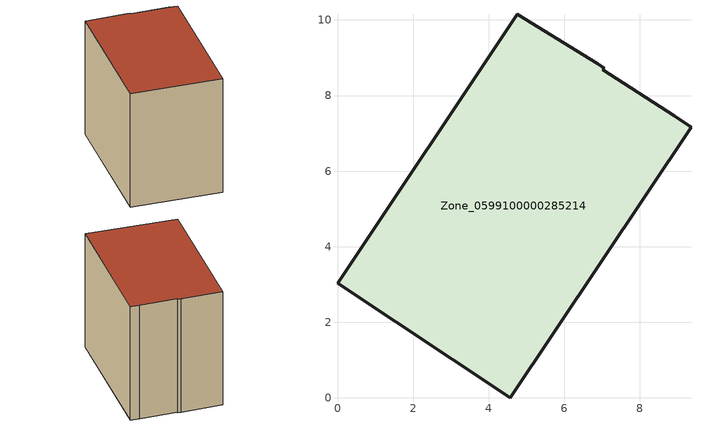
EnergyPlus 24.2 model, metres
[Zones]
Zone_0599100000285214
 floor ground (C_G): 9.35,7.16 4.57,0 0,3.04 4.75,10.15 6.88,8.84 7.05,8.73 7.02,8.68 8.91,7.46 z0
 wall outside (C_F): 4.57,0 9.35,7.16 8.91,7.46 7.02,8.68 7.05,8.73 6.88,8.84 4.75,10.15 0,3.04 4.57,0 z0:7.4
 roof outside (C_R): 7.05,8.73 6.88,8.84 4.75,10.15 0,3.04 4.57,0 9.35,7.16 8.91,7.46 7.02,8.68 z7.4
[BUILDING]
Pand.0599100000285214: North Axis=0; Terrain=City; Loads Convergence Tolerance Value=0.04; Temperature Convergence Tolerance Value=0.4; Solar Distribution=FullExterior; Maximum Number of Warmup Days=25; Minimum Number of Warmup Days=1
[Site:Location]
Rotterdam.The.Hague.AP_ZH_NLD Design_Conditions: Latitude=51.96; Longitude=4.45; Time Zone=1; Elevation=-4.5
[SITE:GROUNDTEMPERATURE:BUILDINGSURFACE]
18, 18, 18, 18, 18, 18, 18, 18, 18, 18, 18, 18
[MATERIAL] Thermal Absorptance=0.9; Solar Absorptance=0.7; Visible Absorptance=0.7
Name | Roughness | Thickness | Conductivity | Density | Specific Heat
G.TC.1946 | MediumSmooth | 0.15 | 1 | 540 | 1210
F.TC.1946 | Rough | 0.3 | 0.857143 | 1920 | 840
R.TC.1946 | MediumRough | 0.2 | 0.909091 | 1500 | 1000
[CONSTRUCTION]
C_G: G.TC.1946
C_F: F.TC.1946
C_R: R.TC.1946
[ZONE]
Zone_0599100000285214: Type=1; Multiplier=1; Ceiling Height=Autocalculate; Volume=Autocalculate; Floor Area=autocalculate; Part of Total Floor Area=Yes
[ZONEINFILTRATION:DESIGNFLOWRATE]
Infil_Zone_0599100000285214: Zone or ZoneList or Space or SpaceList=Zone_0599100000285214; Schedule=AlwaysOn; Design Flow Rate Calculation Method=Flow/Area; Flow Rate per Floor Area=0.003; Constant Term Coefficient=1; Temperature Term Coefficient=0; Velocity Term Coefficient=0; Velocity Squared Term Coefficient=0
[HVACTEMPLATE:ZONE:IDEALLOADSAIRSYSTEM]
Zone_0599100000285214: Maximum Heating Supply Air Temperature=50; Minimum Cooling Supply Air Temperature=13; Maximum Heating Supply Air Humidity Ratio=0.0156; Minimum Cooling Supply Air Humidity Ratio=0.0077; Heating Limit=NoLimit; Cooling Limit=NoLimit; Dehumidification Control Type=ConstantSensibleHeatRatio; Cooling Sensible Heat Ratio=0.7; Dehumidification Setpoint=60; Humidification Control Type=None; Humidification Setpoint=30; Outdoor Air Method=None; Outdoor Air Flow Rate per Person=0.00944; Outdoor Air Flow Rate per Zone Floor Area=0; Outdoor Air Flow Rate per Zone=0; Demand Controlled Ventilation Type=None; Outdoor Air Economizer Type=NoEconomizer; Heat Recovery Type=None; Sensible Heat Recovery Effectiveness=0.7; Latent Heat Recovery Effectiveness=0.65
[ZONECONTROL:THERMOSTAT]
ThermostatControl_Zone_0599100000285214: Zone or ZoneList=Zone_0599100000285214; Control Type Schedule=DualSetpointControlType; Control 1=Thermostat_Zone_0599100000285214; Temperature Difference Between Cutout And Setpoint=0
[THERMOSTATSETPOINT:DUALSETPOINT]
Thermostat_Zone_0599100000285214: Heating Setpoint Temperature Schedule=HeatingSetpoint_Zone_0599100000285214; Cooling Setpoint Temperature Schedule=CoolingSetpoint_Zone_0599100000285214
[SCHEDULE:COMPACT]
HeatingSetpoint_Zone_0599100000285214: Through: 12/31, For: AllDays, Until: 24:00, 21
CoolingSetpoint_Zone_0599100000285214: Through: 12/31, For: AllDays, Until: 24:00, 24
DualSetpointControlType: Through: 12/31, For: AllDays, Until: 24:00, 4
AlwaysOn: Through: 12/31, For: AllDays, Until: 24:00, 1
